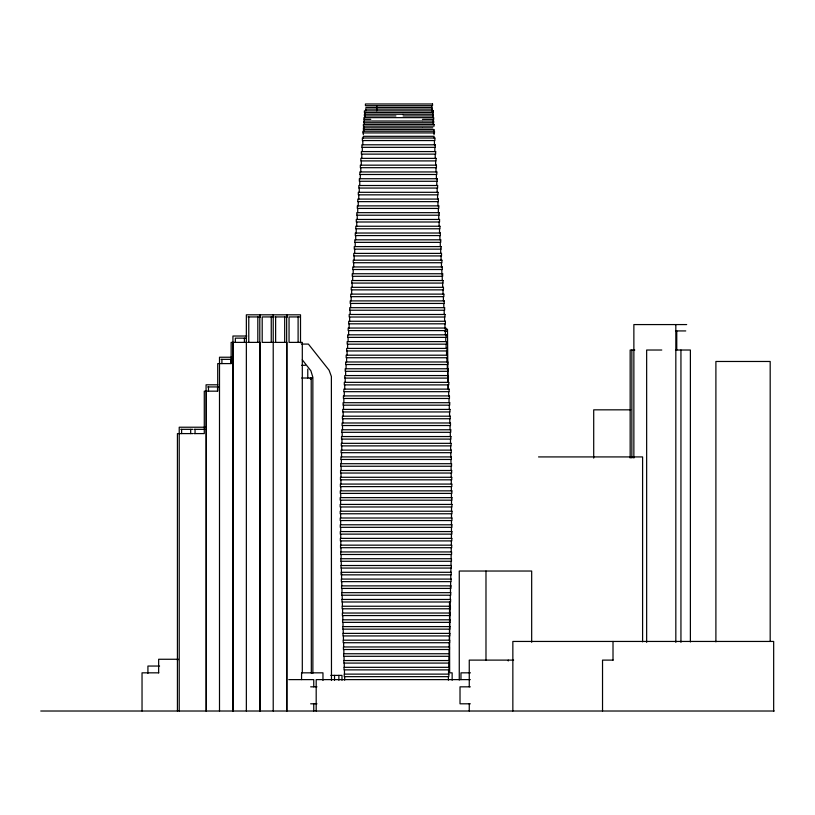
<?xml version="1.0" encoding="UTF-8"?>
<svg xmlns="http://www.w3.org/2000/svg" width="815" height="815" viewBox="0 0 815 815"><rect width="100%" height="100%" fill="white"/><g stroke="black" fill="none" stroke-linecap="round" stroke-linejoin="round"><path stroke-width="1.22" d="M365.843 107.427L432.113 107.427M365.426 109.118L432.531 109.118M402.783 114.253L364.407 114.253L364.407 115.954L395.917 115.954M403.109 114.253L433.315 114.253L433.315 115.954L403.109 115.954M370.754 119.347L363.897 119.347L363.897 117.645L433.702 117.645L433.702 119.347L422.476 119.347M370.489 121.038L363.897 121.038L363.897 122.739L433.702 122.739L433.702 121.038L422.628 121.038M371.355 121.038L421.936 121.038M369.898 127.823L363.398 127.823L363.398 129.524L434.089 129.524M370.754 127.823L422.476 127.823M423.168 127.823L432.775 127.823M247.903 316.933L259.924 316.933M273.351 316.933L262.196 316.933L262.196 342.382L273.524 342.382M274.767 316.933L286.778 316.933M300.205 316.933L289.05 316.933L289.05 342.382L302.304 342.382L302.304 672.833M686.678 324.574L633.866 324.574L633.866 458.05M445.092 329.24L447.486 329.24L447.955 382.327L448.005 378.099M675.503 330.931L685.751 330.931M444.684 331.359L447.201 331.359M246.802 336.024L232.927 336.024L232.927 711.016M246.487 338.144L235.341 338.144L235.341 342.382M246.67 342.382L231.144 342.382L231.144 363.592L217.717 363.592L217.717 391.169L204.28 391.169L204.28 433.59L194.031 433.59M247.75 342.382L260.097 342.382L260.097 711.016M274.604 342.382L286.951 342.382L286.951 711.016M301.54 344.083L308.396 344.083L329.077 370.183L331.389 376.479L331.471 680.505M634.793 350.022L630.158 350.022L630.158 458.05M661.77 350.022L646.652 350.022L646.652 642.352M675.503 350.022L690.386 350.022L690.386 641.976M232.194 357.235L219.5 357.235L219.5 711.016M221.048 359.354L231.827 359.354M301.713 365.293L305.35 365.293M301.713 378.017L312.023 378.017M310.484 378.863L311.513 378.863M217.85 384.802L206.073 384.802L206.073 711.016M207.621 386.931L218.4 386.931M630.729 409.833L593.707 409.833L593.707 458.122M205.339 427.223L179.219 427.223L179.219 711.016M180.767 429.342L192.778 429.342M194.194 429.342L204.962 429.342M192.951 433.59L177.425 433.59L177.425 711.016M538.532 456.92L642.597 456.92L642.597 641.863M450.787 572.303L341.566 572.303L341.566 579.088M178.393 659.264L158.65 659.264L158.65 672.833M513.633 660.109L469.257 660.109L469.257 686.831M613.145 660.109L602.53 660.109L602.53 711.016M159.577 666.049L147.922 666.049L147.922 673.322M158.793 672.833L142.034 672.833L142.034 711.016M470.459 672.833L460.964 672.833L460.964 679.618M330.768 675.38L341.974 675.38L341.974 680.281M288.744 679.618L313.755 679.618L313.755 686.831M470.316 679.618L316.189 679.618L316.189 711.016M310.658 686.831L316.954 686.831M470.326 686.831L460.017 686.831L460.017 703.803L470.326 703.803M310.658 703.803L316.954 703.803M40.75 711.016L774.25 711.016M302.263 359.782L310.882 370.794L312.858 377.253L312.879 673.261M447.975 384.853L448.005 388.643M449.513 602.03L449.656 672.833L452.142 672.833L452.142 680.24M773.669 711.016L773.669 641.446L512.849 641.446L512.849 711.016M770.185 641.211L770.185 361.473L715.896 361.473L715.896 641.863M680.943 350.022L680.943 642.352M676.766 330.931L676.766 350.022M675.829 324.574L675.829 642.352M631.859 350.022L631.859 458.05M613.012 641.446L613.012 660.109M531.675 642.291L531.675 571.03L459.263 571.03L459.263 680.067M508.254 660.109L508.254 660.955M485.985 571.03L485.985 660.109M469.257 703.803L469.257 711.016M451.439 493.401L451.439 497.639M451.51 500.186L451.51 504.424M451.52 506.971L451.52 511.219M451.5 513.766L451.5 518.004M451.479 520.551L451.479 524.789M451.459 527.336L451.459 531.574M451.439 534.12L451.439 538.369M451.296 479.821L451.296 484.069M451.367 486.616L451.367 490.854M451.367 540.905L451.367 545.154M451.255 547.7L451.255 551.938M451.133 466.251L451.133 470.489M451.225 473.036L451.225 477.284M451.143 554.485L451.143 558.723M451.215 572.303L451.215 574.85L341.139 574.85L341.139 572.303M450.97 459.466L450.97 463.704M451.031 561.27L451.031 565.518M450.919 568.065L450.919 572.303M450.807 452.682L450.807 456.92M450.787 574.85L450.787 579.088M450.644 445.887L450.644 450.135M450.624 581.635L450.624 585.883M450.491 439.102L450.491 443.34M450.471 585.883L450.471 592.668M450.308 432.317L450.308 436.555M450.308 595.215L450.308 599.453M450.155 602L450.155 606.238M450.053 425.532L450.053 429.77M449.992 608.785L449.992 613.033M449.798 418.737L449.798 422.985M449.829 615.57L449.829 619.818M449.554 411.952L449.554 416.2M449.676 622.365L449.676 626.603M449.513 629.149L449.513 633.387M449.299 405.167L449.299 409.405M449.35 635.934L449.35 640.172M449.197 642.719L449.197 646.967M449.034 398.464L449.034 402.702M449.034 649.504L449.034 653.752M448.871 656.299L448.871 660.537M448.719 663.084L448.719 667.322M448.688 391.679L448.688 395.917M448.556 669.869L448.556 674.117M448.403 676.654L448.403 680.158M448.342 384.894L448.342 389.132M447.659 371.314L447.659 375.562M447.313 364.529L447.313 368.767M446.926 357.744L446.926 361.982M446.538 350.949L446.538 355.197M446.141 344.164L446.141 348.413M445.754 337.379L445.754 341.617M445.367 330.595L445.367 334.833M444.97 323.81L444.97 328.048M444.582 317.015L444.582 321.263M444.195 310.23L444.195 314.478M443.808 303.445L443.808 307.683M443.411 296.66L443.411 300.898M443.024 289.865L443.024 294.113M442.637 283.08L442.637 287.328M442.25 273.748L442.25 280.533M441.852 269.51L441.852 273.748M441.465 262.725L441.465 266.963M441.078 255.93L441.078 260.179M440.691 249.146L440.691 253.394M440.294 242.361L440.294 246.599M439.906 235.576L439.906 239.814M439.519 228.781L439.519 233.029M439.122 221.996L439.122 226.244M438.735 215.211L438.735 219.449M438.348 208.426L438.348 212.664M437.961 201.641L437.961 205.879M437.563 194.846L437.563 199.094M437.176 188.061L437.176 192.309M436.789 181.276L436.789 185.514M436.402 174.492L436.402 178.73M436.005 167.696L436.005 171.945M435.618 160.912L435.618 165.16M435.23 154.127L435.23 158.365M434.843 147.342L434.843 151.58M434.446 140.557L434.446 144.795M434.059 132.916L434.059 134.618M434.059 138.01L434.059 136.309L363.317 136.309L363.317 138.01M433.672 129.524L433.672 131.225M433.285 119.347L433.285 124.43M432.887 112.552L432.887 117.645M432.113 109.118L432.113 110.86M431.685 105.706L431.685 110.86M376.764 105.706L376.764 110.86M365.843 109.118L365.843 110.86M364.835 112.552L364.835 117.645M364.325 119.347L364.325 124.43M363.816 126.131L363.816 131.225M363.317 132.916L363.317 134.618M362.807 140.557L362.807 144.795M362.298 147.342L362.298 151.58M361.789 154.127L361.789 158.365M361.289 160.912L361.289 165.16M360.78 167.696L360.78 171.945M360.271 174.492L360.271 178.73M359.761 181.276L359.761 185.514M359.262 188.061L359.262 192.309M358.753 194.846L358.753 199.094M358.243 201.641L358.243 205.879M357.734 208.426L357.734 212.664M357.235 215.211L357.235 219.449M356.726 221.996L356.726 226.244M356.216 228.781L356.216 233.029M355.707 235.576L355.707 239.814M355.208 242.361L355.208 246.599M354.698 249.146L354.698 253.394M354.189 255.93L354.189 260.179M353.679 262.725L353.679 266.963M353.18 269.51L353.18 273.748M352.671 276.295L352.671 280.533M352.162 283.08L352.162 287.328M351.652 289.865L351.652 294.113M351.153 296.66L351.153 300.898M350.644 303.445L350.644 307.683M350.134 310.23L350.134 314.478M349.625 317.015L349.625 321.263M349.126 323.81L349.126 328.048M348.616 330.595L348.616 334.833M348.107 337.379L348.107 341.617M347.598 344.164L347.598 348.413M347.098 350.949L347.098 355.197M346.589 357.744L346.589 361.982M346.08 364.529L346.08 368.767M345.631 371.314L345.631 375.562M345.183 378.099L345.183 382.347M344.735 384.894L344.735 389.132M344.674 676.654L344.674 680.158M344.46 669.869L344.46 674.117M344.287 391.679L344.287 395.917M344.256 663.084L344.256 667.322M344.052 656.299L344.052 660.537M343.849 398.464L343.849 402.702M343.838 649.504L343.838 653.752M343.635 642.719L343.635 646.967M343.502 405.167L343.502 409.405M343.431 635.934L343.431 640.172M343.176 411.952L343.176 416.2M343.217 629.149L343.217 633.387M343.013 622.365L343.013 626.603M342.85 418.737L342.85 422.985M342.809 615.57L342.809 619.818M342.595 608.785L342.595 613.033M342.514 425.532L342.514 429.77M342.392 602L342.392 606.238M342.188 432.317L342.188 436.555M342.188 595.215L342.188 599.453M341.954 439.102L341.954 443.34M341.974 588.42L341.974 592.668M341.75 445.887L341.75 450.135M341.77 581.635L341.77 585.883M341.536 452.682L341.536 456.92M341.393 568.065L341.393 572.303M341.332 459.466L341.332 463.704M341.251 561.27L341.251 565.518M341.118 466.251L341.118 470.489M341.098 554.485L341.098 558.723M340.986 473.036L340.986 477.284M340.904 479.821L340.904 484.069M340.955 547.7L340.955 551.938M340.813 486.616L340.813 490.854M340.721 493.401L340.721 497.639M340.721 534.12L340.721 538.369M340.802 540.905L340.802 545.154M340.629 500.186L340.629 504.424M340.609 506.971L340.609 511.219M340.639 513.766L340.639 518.004M340.66 520.551L340.66 524.789M340.69 527.336L340.69 531.574M338.877 675.38L338.877 680.281M334.537 675.38L334.537 680.281M322.964 680.474L322.964 672.833L301.56 672.833L301.56 679.618M313.755 703.803L313.755 711.016M311.208 378.028L311.33 673.261M310.362 378.017L310.362 378.863M307.775 369.113L307.775 378.017M300.511 342.779L300.511 314.814L246.354 314.814L246.354 711.016M298.107 316.933L298.107 342.382M287.084 314.814L287.084 317.351M286.646 314.814L286.646 711.016M284.68 316.933L284.68 342.382M275.623 316.933L275.623 342.382M273.219 314.814L273.219 711.016M271.252 316.933L271.252 342.382M260.23 314.814L260.23 317.351M259.791 314.814L259.791 711.016M257.825 316.933L257.825 342.382M248.769 316.933L248.769 342.382M244.398 338.144L244.398 342.382M233.243 342.382L233.243 711.016M230.961 359.354L230.961 363.592M221.904 359.354L221.904 363.592M217.534 386.931L217.534 391.169M208.477 386.931L208.477 391.169M206.378 391.169L206.378 711.016M195.05 429.342L195.05 433.59M190.679 429.342L190.679 433.59M181.623 429.342L181.623 433.59M177.548 659.264L177.548 660.955M432.531 103.984L365.426 103.984L365.426 105.685L432.531 105.685L432.531 103.984M433.315 110.86L364.407 110.86L364.407 112.552L433.315 112.552L433.315 110.86M434.089 124.43L363.398 124.43L363.398 126.131L434.089 126.131L434.089 124.43M434.487 131.225L362.889 131.225L362.889 132.916L434.487 132.916L434.487 131.225M434.874 138.01L362.38 138.01L362.38 140.557L434.874 140.557L434.874 138.01M435.261 144.795L361.87 144.795L361.87 147.342L435.261 147.342L435.261 144.795M435.658 151.58L361.371 151.58L361.371 154.127L435.658 154.127L435.658 151.58M436.045 158.365L360.862 158.365L360.862 160.912L436.045 160.912L436.045 158.365M436.433 165.16L360.352 165.16L360.352 167.696L436.433 167.696L436.433 165.16M436.82 171.945L359.843 171.945L359.843 174.492L436.82 174.492L436.82 171.945M437.217 178.73L359.344 178.73L359.344 181.276L437.217 181.276L437.217 178.73M437.604 185.514L358.834 185.514L358.834 188.061L437.604 188.061L437.604 185.514M437.991 192.309L358.325 192.309L358.325 194.846L437.991 194.846L437.991 192.309M438.378 199.094L357.816 199.094L357.816 201.641L438.378 201.641L438.378 199.094M438.776 205.879L357.316 205.879L357.316 208.426L438.776 208.426L438.776 205.879M439.163 212.664L356.807 212.664L356.807 215.211L439.163 215.211L439.163 212.664M439.55 219.449L356.298 219.449L356.298 221.996L439.55 221.996L439.55 219.449M439.937 226.244L355.788 226.244L355.788 228.781L439.937 228.781L439.937 226.244M440.334 233.029L355.289 233.029L355.289 235.576L440.334 235.576L440.334 233.029M440.721 239.814L354.78 239.814L354.78 242.361L440.721 242.361L440.721 239.814M441.109 246.599L354.27 246.599L354.27 249.146L441.109 249.146L441.109 246.599M441.506 253.394L353.761 253.394L353.761 255.93L441.506 255.93L441.506 253.394M441.893 260.179L353.262 260.179L353.262 262.725L441.893 262.725L441.893 260.179M442.28 266.963L352.752 266.963L352.752 269.51L442.28 269.51L442.28 266.963M442.667 273.748L352.243 273.748L352.243 276.295L442.667 276.295L442.667 273.748M443.065 280.533L351.734 280.533L351.734 283.08L443.065 283.08L443.065 280.533M443.452 287.328L351.234 287.328L351.234 289.865L443.452 289.865L443.452 287.328M443.839 294.113L350.725 294.113L350.725 296.66L443.839 296.66L443.839 294.113M444.226 300.898L350.216 300.898L350.216 303.445L444.226 303.445L444.226 300.898M444.623 307.683L349.706 307.683L349.706 310.23L444.623 310.23L444.623 307.683M445.01 314.478L349.207 314.478L349.207 317.015L445.01 317.015L445.01 314.478M445.397 321.263L348.698 321.263L348.698 323.81L445.397 323.81L445.397 321.263M445.785 328.048L348.188 328.048L348.188 330.595L445.785 330.595L445.785 328.048M446.182 334.833L347.679 334.833L347.679 337.379L446.182 337.379L446.182 334.833M446.569 341.617L347.18 341.617L347.18 344.164L446.569 344.164L446.569 341.617M446.956 348.413L346.67 348.413L346.67 350.949L446.956 350.949L446.956 348.413M447.343 355.197L346.161 355.197L346.161 357.744L447.343 357.744L447.343 355.197M447.741 361.982L345.652 361.982L345.652 364.529L447.741 364.529L447.741 361.982M448.087 368.767L345.203 368.767L345.203 371.314L448.087 371.314L448.087 368.767M448.423 375.562L344.765 375.562L344.765 378.099L448.423 378.099L448.423 375.562M448.77 382.347L344.317 382.347L344.317 384.894L448.77 384.894L448.77 382.347M449.116 389.132L343.869 389.132L343.869 391.679L449.116 391.679L449.116 389.132M449.462 395.917L343.421 395.917L343.421 398.464L449.462 398.464L449.462 395.917M449.717 402.702L343.074 402.702L343.074 405.167L449.717 405.167L449.717 402.702M449.972 409.405L342.748 409.405L342.748 411.952L449.972 411.952L449.972 409.405M450.226 416.2L342.422 416.2L342.422 418.737L450.226 418.737L450.226 416.2M450.481 422.985L342.096 422.985L342.096 425.532L450.481 425.532L450.481 422.985M450.736 429.77L341.77 429.77L341.77 432.317L450.736 432.317L450.736 429.77M450.909 436.555L341.526 436.555L341.526 439.102L450.909 439.102L450.909 436.555M451.072 443.34L341.322 443.34L341.322 445.887L451.072 445.887L451.072 443.34M451.235 450.135L341.108 450.135L341.108 452.682L451.235 452.682L451.235 450.135M451.398 456.92L340.904 456.92L340.904 459.466L451.398 459.466L451.398 456.92M451.551 463.704L340.69 463.704L340.69 466.251L451.551 466.251L451.551 463.704M451.653 470.489L340.568 470.489L340.568 473.036L451.653 473.036L451.653 470.489M451.724 477.284L340.476 477.284L340.476 479.821L451.724 479.821L451.724 477.284M451.795 484.069L340.385 484.069L340.385 486.616L451.795 486.616L451.795 484.069M451.867 490.854L340.293 490.854L340.293 493.401L451.867 493.401L451.867 490.854M451.928 497.639L340.201 497.639L340.201 500.186L451.928 500.186L451.928 497.639M451.948 504.424L340.181 504.424L340.181 506.971L451.948 506.971L451.948 504.424M451.928 511.219L340.212 511.219L340.212 513.766L451.928 513.766L451.928 511.219M451.907 518.004L340.242 518.004L340.242 520.551L451.907 520.551L451.907 518.004M451.887 524.789L340.273 524.789L340.273 527.336L451.887 527.336L451.887 524.789M451.856 531.574L340.293 531.574L340.293 534.12L451.856 534.12L451.856 531.574M451.795 538.369L340.385 538.369L340.385 540.905L451.795 540.905L451.795 538.369M451.683 545.154L340.527 545.154L340.527 547.7L451.683 547.7L451.683 545.154M451.571 551.938L340.68 551.938L340.68 554.485L451.571 554.485L451.571 551.938M451.459 558.723L340.823 558.723L340.823 561.27L451.459 561.27L451.459 558.723M451.337 565.518L340.976 565.518L340.976 568.065L451.337 568.065L451.337 565.518M451.052 579.088L341.342 579.088L341.342 581.635L451.052 581.635L451.052 579.088M450.899 585.883L341.556 585.883L341.556 588.42L450.899 588.42L450.899 585.883M450.736 592.668L341.76 592.668L341.76 595.215L450.736 595.215L450.736 592.668M450.573 599.453L341.964 599.453L341.964 602L450.573 602L450.573 599.453M450.42 606.238L342.178 606.238L342.178 608.785L450.42 608.785L450.42 606.238M450.257 613.033L342.382 613.033L342.382 615.57L450.257 615.57L450.257 613.033M450.094 619.818L342.585 619.818L342.585 622.365L450.094 622.365L450.094 619.818M449.941 626.603L342.799 626.603L342.799 629.149L449.941 629.149L449.941 626.603M449.778 633.387L343.003 633.387L343.003 635.934L449.778 635.934L449.778 633.387M449.615 640.172L343.207 640.172L343.207 642.719L449.615 642.719L449.615 640.172M449.462 646.967L343.421 646.967L343.421 649.504L449.462 649.504L449.462 646.967M449.299 653.752L343.624 653.752L343.624 656.299L449.299 656.299L449.299 653.752M449.136 660.537L343.828 660.537L343.828 663.084L449.136 663.084L449.136 660.537M448.984 667.322L344.042 667.322L344.042 669.869L448.984 669.869L448.984 667.322M448.821 674.117L344.246 674.117L344.246 676.654L448.821 676.654L448.821 674.117"/></g></svg>
